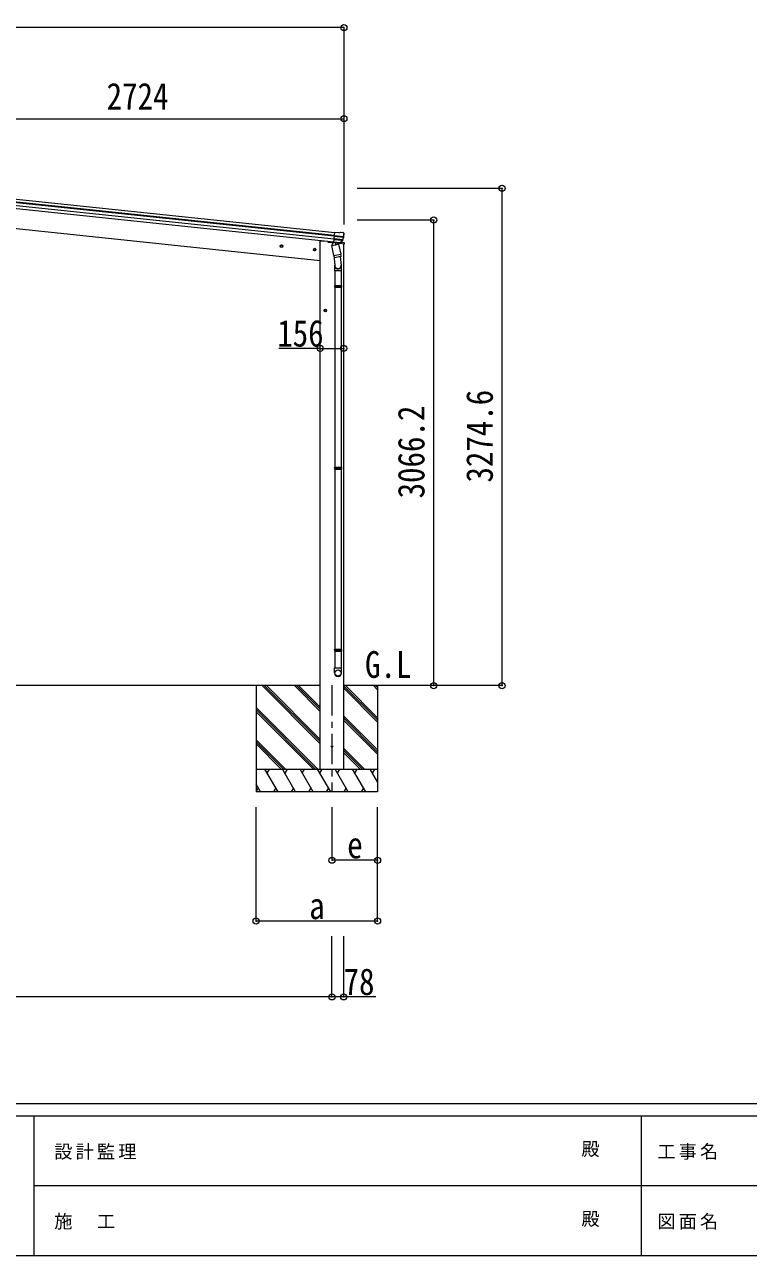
# Model space of a CAD drawing. Units: millimetres, scale not verified. Extents: x -11243 to 11243, y -7760 to 7760.
# Drawn here: x -4658 to 107, y -7760 to 345 of the extents above; entities that cross this region are included whole.
import ezdxf
from ezdxf.enums import TextEntityAlignment as Align

# ---------------------------------------------------------------- set-up
doc = ezdxf.new("R2010")
doc.units = ezdxf.units.MM
doc.header["$LTSCALE"] = 40
doc.header["$PDMODE"] = 32
doc.header["$PDSIZE"] = 40
doc.linetypes.add('CHAIN1', pattern=[8, 5, -1, 1, -1])
for name, color, linetype, lineweight in [('0-0_0', 7, 'Continuous', 9), ('0-1_本体', 5, 'CHAIN1', 9), ('0-3_ELV2', 4, 'Continuous', 9), ('0-6_OTH_LINE', 6, 'Continuous', 9), ('0-9_OUTLINE', 7, 'Continuous', 9), ('F-0_240', 7, 'Continuous', 9)]:
    doc.layers.add(name, color=color, linetype=linetype, lineweight=lineweight)
doc.layers.add('0-7_SHAPE', color=7, linetype='Continuous')
doc.styles.add('ＭＳ ゴシック', font='')
doc.styles.get('ＭＳ ゴシック').set_extended_font_data('MS Gothic')

msp = doc.modelspace()

# ---------------------------------------------------------------- linework, layer by layer
at = {"layer": '0-0_0'}
for p, q in [((-2712.55, -4008.16), (-7864.65, -4008.16)), ((-3134.8, -4008.16), (-3134.8, -4708.15)), ((-2712.55, -4390.42), (-3094.82, -4008.16)), ((-2712.55, -4376.27), (-3080.68, -4008.16)), ((-2712.55, -4362.13), (-3066.53, -4008.16)), ((-2712.55, -4178.29), (-2882.68, -4008.16)), ((-2712.55, -4164.14), (-2868.54, -4008.16)), ((-2712.55, -4150), (-2854.4, -4008.16)), ((-2178.94, -4008.16), (-2557.05, -4008.16)), ((-2334.8, -4233.53), (-2557.05, -4011.28)), ((-2334.8, -4247.67), (-2557.05, -4025.42)), ((-2334.8, -4219.38), (-2546.03, -4008.16)), ((-2334.8, -4035.54), (-2362.18, -4008.16)), ((-2334.8, -4021.39), (-2348.04, -4008.16)), ((-2334.8, -4008.16), (-2334.8, -4708.15)), ((-2728.66, -4558.16), (-3134.8, -4152.02)), ((-2742.8, -4558.16), (-3134.8, -4166.16)), ((-2756.95, -4558.16), (-3134.8, -4180.3)), ((-2334.8, -4431.51), (-2557.05, -4209.27)), ((-2334.8, -4445.66), (-2557.05, -4223.41)), ((-2334.8, -4459.8), (-2557.05, -4237.55)), ((-2940.79, -4558.16), (-3134.8, -4364.15)), ((-2954.94, -4558.16), (-3134.8, -4378.29)), ((-2969.08, -4558.16), (-3134.8, -4392.43)), ((-2420.29, -4558.16), (-2557.05, -4421.4)), ((-2434.44, -4558.16), (-2557.05, -4435.54)), ((-2448.58, -4558.16), (-2557.05, -4449.68)), ((-3134.8, -4558.16), (-2334.8, -4558.16)), ((-2989.42, -4708.15), (-3076.02, -4558.16)), ((-3061.02, -4584.14), (-3046.02, -4558.15)), ((-2873.95, -4708.15), (-2960.55, -4558.16)), ((-2930.55, -4558.16), (-2945.55, -4584.14)), ((-2758.48, -4708.15), (-2845.08, -4558.16)), ((-2830.08, -4584.14), (-2815.08, -4558.15)), ((-2643.01, -4708.15), (-2729.61, -4558.16)), ((-2714.61, -4584.14), (-2699.61, -4558.15)), ((-2527.54, -4708.15), (-2614.14, -4558.16)), ((-2599.14, -4584.14), (-2584.14, -4558.15)), ((-2412.07, -4708.15), (-2498.67, -4558.15)), ((-2483.67, -4584.14), (-2468.67, -4558.16)), ((-2334.8, -4641.99), (-2383.2, -4558.15)), ((-2368.2, -4584.14), (-2353.2, -4558.15)), ((-3104.89, -4708.15), (-3134.8, -4656.34)), ((-3119.89, -4682.18), (-3134.8, -4708.01)), ((-3004.42, -4682.18), (-3019.42, -4708.15)), ((-2888.95, -4682.18), (-2903.95, -4708.15)), ((-2773.48, -4682.18), (-2788.48, -4708.15)), ((-2658.01, -4682.18), (-2673.01, -4708.15)), ((-2542.54, -4682.17), (-2557.54, -4708.15)), ((-2427.07, -4682.18), (-2442.07, -4708.15)), ((-2334.8, -4708.15), (-3134.8, -4708.15))]:
    msp.add_line(p, q, dxfattribs=at)
at = {"layer": '0-1_本体'}
msp.add_line((-2634.8, -4005.66), (-2634.8, -4710.65), dxfattribs=at)
at = {"layer": '0-3_ELV2'}
for p, q in [((-2621.47, -1069.08), (-5223.22, -795.63)), ((-2619.38, -1049.23), (-5221.14, -775.77)), ((-2618.95, -1045.05), (-5220.7, -771.59)), ((-2616.96, -1026.15), (-5218.71, -752.7)), ((-5224.98, -812.37), (-2623.23, -1085.82)), ((-5245.56, -941.93), (-2712.05, -1208.21)), ((-2623.54, -1088.71), (-2616.75, -1024.16)), ((-2559.92, -1056.81), (-2619.52, -1050.54)), ((-2618.91, -1044.69), (-2559.17, -1050.97)), ((-2590.23, -1026.95), (-2616.75, -1024.16)), ((-2590.23, -1026.95), (-2577.43, -1022.54)), ((-2576.15, -1022.4), (-2562.66, -1023.81)), ((-2559.3, -1025.64), (-2559.3, -1025.64)), ((-2559.3, -1025.64), (-2555.1, -1030.82)), ((-2554.52, -1034.72), (-2554.43, -1032.85)), ((-2973.64, -1109.57), (-2966.78, -1106.52)), ((-2961.49, -1118.4), (-2968.35, -1121.45)), ((-2966.78, -1106.52), (-2960.71, -1110.93)), ((-2960.71, -1110.93), (-2961.49, -1118.4)), ((-2754.84, -1132.57), (-2747.98, -1129.52)), ((-2747.98, -1129.52), (-2741.91, -1133.93)), ((-2741.91, -1133.93), (-2742.7, -1141.39)), ((-2661.78, -1081.77), (-2661.36, -1085)), ((-2627.66, -1092.4), (-2656.92, -1089.32)), ((-2623.54, -1088.71), (-2613.59, -1089.76)), ((-2580.14, -1093.05), (-2623.51, -1088.49)), ((-2566.55, -1077.29), (-2621.73, -1071.49)), ((-2564.22, -1073.02), (-2621.26, -1067.03)), ((-2613.59, -1089.76), (-2613.34, -1089.88)), ((-2613.34, -1089.88), (-2588.01, -1092.54)), ((-2588.01, -1092.54), (-2587.73, -1092.48)), ((-2587.73, -1092.48), (-2580.04, -1093.29)), ((-2553.91, -1100.15), (-2587.64, -1096.6)), ((-2578.37, -1091.73), (-2565.32, -1075.79)), ((-2577.43, -1092.37), (-2563.74, -1076.61)), ((-2574.31, -1088.95), (-2557.47, -1090.72)), ((-2557.05, -4558.16), (-2557.05, -1099.82)), ((-2554.81, -1093.31), (-2553.91, -1100.15)), ((-2742.7, -1141.39), (-2749.55, -1144.44)), ((-2685.05, -1533.95), (-2678.55, -1530.2)), ((-2678.55, -1530.2), (-2672.05, -1533.95)), ((-2672.05, -1533.95), (-2672.05, -1541.46)), ((-2672.05, -1541.46), (-2678.55, -1545.21))]:
    msp.add_line(p, q, dxfattribs=at)
for points in [[(-2968.35, -1121.45), (-2974.42, -1117.04), (-2973.64, -1109.57)], [(-2749.55, -1144.44), (-2755.63, -1140.03), (-2754.84, -1132.57)], [(-2712.55, -4558.16), (-2712.55, -1079.16), (-2692.55, -1079.16), (-2661.7, -1082.4)], [(-2678.55, -1545.21), (-2685.05, -1541.46), (-2685.05, -1533.95)]]:
    msp.add_lwpolyline(points, dxfattribs=at)
for centre, radius in [((-2967.56, -1113.98), 8.5), ((-2967.56, -1113.98), 7.7), ((-2967.56, -1113.98), 6.5), ((-2748.77, -1136.98), 8.5), ((-2748.77, -1136.98), 7.7), ((-2748.77, -1136.98), 6.5), ((-2678.55, -1537.71), 8.5), ((-2678.55, -1537.71), 7.7), ((-2678.55, -1537.71), 6.5), ((-2634.8, -4408.16), 4.5)]:
    msp.add_circle(centre, radius, dxfattribs=at)
for centre, radius, start, end in [((-2576.46, -1025.38), 3, 84.02369, 108.97631), ((-2755.41, -1013.61), 202, 342.13916, 354), ((-2563.18, -1028.79), 5, 39.04426, 83.95574), ((-2514.45, -1058.32), 45.32, 170.67122, 173.64518), ((-2748.34, -1015.66), 192.44, 349.4271, 354.57578), ((-2656.4, -1084.35), 5, 187.5, 264), ((-2579.69, -1090.4), 2.99, 273.2717, 319.00739), ((-2567.65, -1073.89), 3, 320.69111, 342.20009), ((-2755.41, -1013.61), 200.2, 342.20009, 347.53883), ((-2566, -1074.64), 3, 319, 342.13916), ((-2560.02, -1058.16), 1.35, 83.1605, 85.91927), ((-2557.15, -1057.18), 2.74, 167.02151, 172.43412), ((-2557.78, -1093.71), 3, 7.5, 84)]:
    msp.add_arc(centre, radius, start, end, dxfattribs=at)
for centre, major_axis, ratio, start_param, end_param in [((-2757.72, -1035.56), (20.92, 199.05), 0.994373, 4.7113789, 4.7277536), ((-2556.64, -1033.87), (0.38, 5.97), 0.020485, 0.671432, 1.5691306), ((-2560.98, -1028.33), (5.48, -2.51), 0.24881, 0.460585, 0.4641038), ((-2557.44, -1032.71), (-1.9, 2.34), 0.995767, 3.9859716, 4.712389), ((-2579.82, -1090.07), (0.51, 2.96), 0.642905, 3.2459383, 4.203928), ((-2579.73, -1090.3), (1.1, -2.8), 0.997631, 5.8041905, 5.8929484), ((-2579.78, -1090.17), (3.02, -2.79), 0.650902, 5.2561448, 5.3289554), ((-2577.39, -1090.32), (1.71, 2.84), 0.040856, 2.1135035, 2.1416249)]:
    msp.add_ellipse(centre, major_axis=major_axis, ratio=ratio, start_param=start_param, end_param=end_param, dxfattribs=at)
at = {"layer": '0-6_OTH_LINE'}
for p, q in [((-2556.47, 324.7), (-8020.65, 324.7)), ((-2556.47, 324.7), (-2556.47, -972.17)), ((-5280.52, -275.5), (-2556.47, -275.5)), ((-2556.47, -275.5), (-2556.47, -972.17)), ((-1515.07, -733.58), (-2469.29, -733.58)), ((-1515.07, -4008.16), (-1515.07, -733.58)), ((-1965.07, -941.93), (-2469.29, -941.93)), ((-1965.07, -4008.16), (-1965.07, -941.93)), ((-2712.55, -1787.71), (-2557.05, -1787.71)), ((-1515.07, -4008.16), (-2178.94, -4008.16)), ((-1965.07, -4008.16), (-2177.94, -4008.16)), ((-3134.8, -5558.15), (-3134.8, -4808.15)), ((-2634.55, -5158.15), (-2634.55, -4808.17)), ((-2334.8, -5558.15), (-2334.8, -4808.15)), ((-2334.55, -5158.15), (-2334.55, -4808.17)), ((-2334.55, -5158.15), (-2634.55, -5158.15)), ((-2334.8, -5558.15), (-3134.8, -5558.15)), ((-2634.8, -6058.15), (-2634.8, -5658.15)), ((-2557.05, -6058.15), (-2557.05, -5658.15)), ((-2634.8, -6058.15), (-7942.4, -6058.15)), ((-2557.05, -6058.15), (-2634.8, -6058.15)), ((-2347.18, -6058.15), (-2557.05, -6058.15))]:
    msp.add_line(p, q, dxfattribs=at)
at = {"layer": '0-6_OTH_LINE', "lineweight": 18}
msp.add_line((-2712.55, -1787.71), (-2984.6, -1787.71), dxfattribs=at)
at = {"layer": '0-6_OTH_LINE'}
for p in [(-2556.47, 324.7), (-2556.47, -275.5), (-1515.07, -733.58), (-1965.07, -941.93), (-2712.55, -1787.71), (-2557.05, -1787.71), (-1965.07, -4008.16), (-1515.07, -4008.16), (-2634.55, -5158.15), (-2334.55, -5158.15), (-3134.8, -5558.15), (-2334.8, -5558.15), (-2634.8, -6058.15), (-2557.05, -6058.15)]:
    msp.add_point(p, dxfattribs=at)
at = {"layer": '0-9_OUTLINE'}
for p, q in [((-2635.75, -1110.78), (-2590.87, -1101.65)), ((-2622.39, -1176.44), (-2635.75, -1110.78)), ((-2624.3, -1087.32), (-2635.5, -1104.24)), ((-2635.5, -1104.24), (-2634.23, -1110.47)), ((-2623.37, -1087.13), (-2624.3, -1087.32)), ((-2580.89, -1093.29), (-2621.55, -1089.01)), ((-2613.85, -1090.21), (-2610.93, -1104.56)), ((-2584.71, -1095.45), (-2609.46, -1105.2)), ((-2593.04, -1098.73), (-2592.39, -1101.96)), ((-2590.87, -1101.65), (-2577.51, -1167.31)), ((-2584.24, -1093.59), (-2584.1, -1094.32)), ((-2622.83, -1174.3), (-2616.17, -1242.04)), ((-2622.39, -1176.44), (-2577.51, -1167.31)), ((-2622.38, -1176.44), (-2619.84, -1188.91)), ((-2576.58, -1181.91), (-2617.54, -1190.25)), ((-2579.92, -1182.59), (-2574.36, -1238.32)), ((-2575.03, -1179.56), (-2577.52, -1167.31)), ((-2575.25, -1180.95), (-2575.25, -1180.95)), ((-2618.21, -1240.82), (-2618.21, -1275.48)), ((-2618.21, -1275.48), (-2572.21, -1275.48)), ((-2616.21, -1275.48), (-2616.21, -1372.22)), ((-2574.21, -1275.48), (-2574.21, -1372.22)), ((-2572.21, -1275.48), (-2572.21, -1241.13)), ((-2618.21, -1374.22), (-2617.21, -1372.22)), ((-2618.21, -1374.22), (-2572.21, -1374.22)), ((-2618.21, -1374.22), (-2618.21, -1382.22)), ((-2617.21, -1372.22), (-2573.21, -1372.22)), ((-2572.21, -1374.22), (-2573.21, -1372.22)), ((-2618.21, -1382.22), (-2572.21, -1382.22)), ((-2618.21, -1382.22), (-2617.21, -1384.22)), ((-2617.21, -1384.22), (-2573.21, -1384.22)), ((-2616.21, -1384.22), (-2616.21, -2570.41)), ((-2574.21, -1384.22), (-2574.21, -2570.41)), ((-2618.21, -2572.41), (-2617.21, -2570.41)), ((-2618.21, -2572.41), (-2572.21, -2572.41)), ((-2618.21, -2572.41), (-2618.21, -2580.41)), ((-2618.21, -2580.41), (-2572.21, -2580.41)), ((-2618.21, -2580.41), (-2617.21, -2582.41)), ((-2617.21, -2570.41), (-2573.21, -2570.41)), ((-2617.21, -2582.41), (-2573.21, -2582.41)), ((-2616.21, -2582.41), (-2616.21, -3768.6)), ((-2574.21, -2582.41), (-2574.21, -3768.6)), ((-2572.21, -2572.41), (-2573.21, -2570.41)), ((-2618.21, -3770.6), (-2617.21, -3768.6)), ((-2618.21, -3770.6), (-2572.21, -3770.6)), ((-2618.21, -3770.6), (-2618.21, -3778.6)), ((-2618.21, -3778.6), (-2572.21, -3778.6)), ((-2618.21, -3778.6), (-2617.21, -3780.6)), ((-2617.21, -3768.6), (-2573.21, -3768.6)), ((-2617.21, -3780.6), (-2573.21, -3780.6)), ((-2616.21, -3780.6), (-2616.21, -3890.6)), ((-2574.21, -3780.6), (-2574.21, -3890.6)), ((-2572.21, -3770.6), (-2573.21, -3768.6)), ((-2618.21, -3924.74), (-2618.21, -3890.6)), ((-2618.21, -3890.6), (-2572.21, -3890.6)), ((-2572.21, -3924.74), (-2572.21, -3890.6))]:
    msp.add_line(p, q, dxfattribs=at)
for points in [[(-2572.21, -1374.22), (-2572.21, -1382.22), (-2573.21, -1384.22)], [(-2572.21, -2572.41), (-2572.21, -2580.41), (-2573.21, -2582.41)], [(-2572.21, -3770.6), (-2572.21, -3778.6), (-2573.21, -3780.6)]]:
    msp.add_lwpolyline(points, dxfattribs=at)
for centre, radius, start, end in [((-2621.5, -1088.52), 0.5, 228.73754, 264), ((-2614.44, -1090.37), 0.604, 15.29405, 86.90158), ((-2609.94, -1104.28), 1.03, 195.53431, 297.46103), ((-2585.08, -1094.52), 1, 291.5, 11.5), ((-2583.75, -1093.49), 0.5, 84, 191.5), ((-2580.83, -1092.79), 0.5, 264, 299.26246), ((-2617.94, -1188.29), 2, 198.03157, 281.5), ((-2576.98, -1179.95), 2, 281.5, 330.09038), ((-2576.93, -1179.98), 1.95, 330.02234, 12.45983), ((-2602.21, -1241.13), 30, 0, 2.54858)]:
    msp.add_arc(centre, radius, start, end, dxfattribs=at)
for centre, major_axis, ratio, start_param, end_param in [((-2595.21, -1240.82), (-23, 0), 0.996195, 5.9588909, 9.9444346), ((-2595.21, -1240.82), (-21, 0), 0.996195, 0.0583862, 3.2616355), ((-2595.21, -3923), (23, 0), 0.996195, 3.1415927, 6.2831853), ((-2595.21, -3924.74), (23, 0), 0.996195, 3.1415927, 6.2831853), ((-2595.21, -3924.74), (0, -23.43), 0.981806, 4.712389, 7.8539816)]:
    msp.add_ellipse(centre, major_axis=major_axis, ratio=ratio, start_param=start_param, end_param=end_param, dxfattribs=at)
msp.add_ellipse((-2595.21, -3924.74), major_axis=(-21, 0), ratio=0.996195, dxfattribs=at)
at = {"layer": 'F-0_240', "color": 5}
for p, q in [((-11242.74, -6760), (10677.26, -6760)), ((-11242.74, -6840), (7121.58, -6840)), ((-4598.42, -6840), (-4598.42, -7760)), ((-598.42, -6840), (-598.42, -7760)), ((-4598.42, -7300), (3601.58, -7300)), ((-11242.74, -7760), (10677.26, -7760))]:
    msp.add_line(p, q, dxfattribs=at)

# ---------------------------------------------------------------- texts
at = {"layer": '0-6_OTH_LINE', "color": 7, "style": 'ＭＳ ゴシック', "width": 0.85}
for s, p in [('2724', (-4118.5, -267.5)), ('156', (-2995.23, -1828.47)), ('e', (-2534.55, -5198.15)), ('a', (-2784.8, -5598.15)), ('78', (-2558.41, -6098.34))]:
    msp.add_text(s, height=176, dxfattribs=at).set_placement(p, align=Align.BOTTOM_LEFT)
for s, p in [('3274.6', (-1523.07, -2670.87)), ('3066.2', (-1973.07, -2775.04))]:
    msp.add_text(s, height=176, rotation=90, dxfattribs=at).set_placement(p, align=Align.BOTTOM_LEFT)
at = {"layer": '0-7_SHAPE', "style": 'ＭＳ ゴシック', "width": 0.85}
msp.add_text('G.L', height=176, dxfattribs=at).set_placement((-2417.41, -4009.71), align=Align.BOTTOM_LEFT)
at = {"layer": 'F-0_240', "style": 'ＭＳ ゴシック'}
for p in [(-992.7, -7130), (-992.7, -7590)]:
    msp.add_text('殿', height=87.98, dxfattribs=at).set_placement(p, align=Align.BOTTOM_LEFT)
at = {"layer": 'F-0_240', "char_height": 87.98, "attachment_point": 7, "style": 'ＭＳ ゴシック'}
for s, insert in [('\\T1.17;設計監理', (-4463.32, -7130)), ('\\T1.17;工事名', (-492.95, -7130)), ('\\T1.17;施\u3000工', (-4463.32, -7590)), ('\\T1.17;図面名', (-492.95, -7590))]:
    msp.add_mtext(s, dxfattribs=dict(at, insert=insert))

doc.saveas('drawing.dxf')
